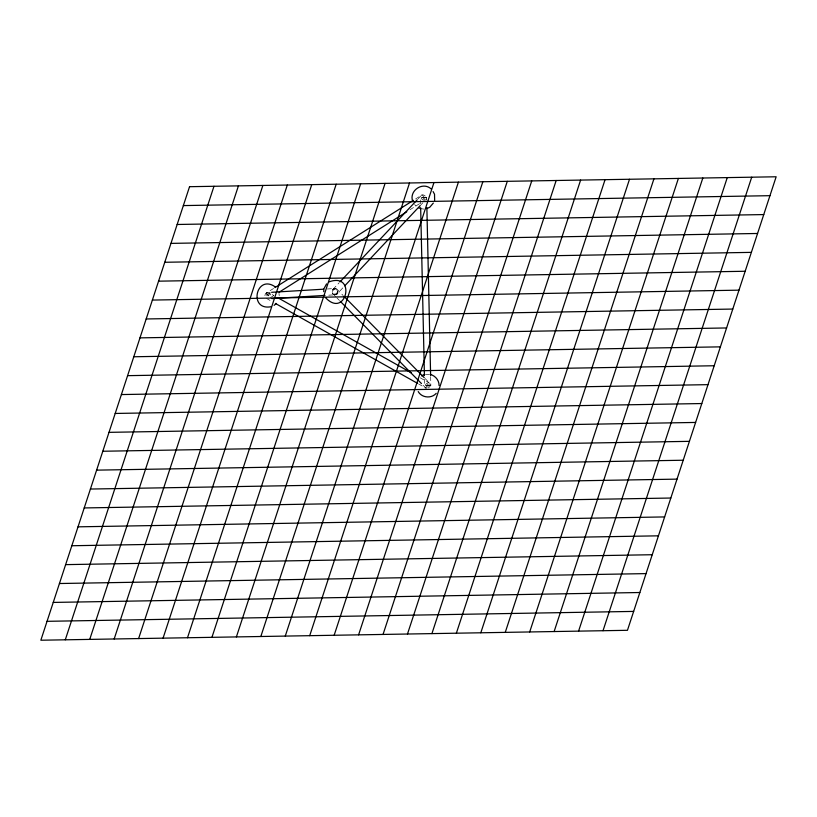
<?xml version="1.0" encoding="UTF-8"?>
<svg xmlns="http://www.w3.org/2000/svg" width="817" height="817" viewBox="0 0 817 817"><rect width="100%" height="100%" fill="white"/><g stroke="black" fill="none" stroke-linecap="round" stroke-linejoin="round"><path stroke-width="0.61" stroke-dasharray="4.08 3.06" d="M333.101 289.228L339.178 282.764M418.13 198.817L421.603 195.13M336.982 294.089A3.145 2.288 43.2 0 0 335.787 289.392A3.145 2.288 43.2 0 0 332.356 291.495A3.145 2.288 43.2 0 0 336.982 294.089L343.058 287.635M421.143 204.607L422.879 202.769M266.965 295.397A3.145 0.654 57.8 0 1 266.373 293.007L273.889 288.268M415.598 198.96L422.032 194.895M270.458 297.664L273.675 295.631M410.011 209.703L420.755 202.943M425.453 374.39L429.333 374.319M420.581 203.995L420.438 197.643L423.043 197.53M426.699 200.032L426.637 197.489L424.033 197.602M424.503 379.292L424.646 385.644L427.25 385.532M430.651 376.606L430.845 385.491L428.241 385.604M264.943 295.723A3.145 2.931 86.6 0 1 267.813 292.537L270.345 292.384M327.372 288.973L334.97 288.513M328.771 295.172L335.113 294.794A3.145 2.931 86.6 0 0 337.544 290.045A3.145 2.931 86.6 0 0 332.468 290.127A3.145 2.931 86.6 0 0 335.113 294.794M426.637 197.489L420.438 197.643M430.845 385.491L424.646 385.644M421.96 208.815L423.798 209.081M266.975 295.897A3.145 0.694 -60.6 0 1 269.263 292.925L273.705 295.417M420.244 377.822L429.129 382.826M266.495 298.419L272.051 301.544M418.59 383.949L426.362 388.32M336.87 289.157L343.109 295.478M425.116 378.547L429.579 383.061M333.213 294.161L335.889 296.877M336.778 297.776L339.453 300.482M423.237 385.369L425.912 388.075A3.145 2.237 -44.6 0 1 426.464 383.714A3.145 2.237 -44.6 0 1 430.457 384.337A3.145 2.237 -44.6 0 1 427.179 388.269M414.648 204.434L415.914 206.17M278.975 293.426L279.21 295.631M424.227 200.277A3.145 2.288 43.2 0 1 420.786 196.478A3.145 2.288 43.2 0 1 424.738 195.59A3.145 2.288 43.2 0 1 425.483 200.002M425.044 200.236A3.145 0.654 57.8 0 1 422.164 196.397A3.145 0.654 57.8 0 1 422.981 195.702A3.145 0.654 57.8 0 1 425.3 200.012M266.373 293.007A3.145 0.654 57.8 0 1 268.803 295.948M267.813 292.537A3.145 2.931 86.6 0 1 270.815 295.621M426.096 388.065A3.145 0.694 -60.6 0 1 427.934 383.98A3.145 0.694 -60.6 0 1 429.333 383.633A3.145 0.694 -60.6 0 1 427.005 387.84M269.263 292.925A3.145 0.694 -60.6 0 1 268.793 295.448M334.47 294.355A3.145 2.237 -44.6 0 0 337.635 290.015A3.145 2.237 -44.6 0 0 333.009 290.597A3.145 2.237 -44.6 0 0 334.47 294.355"/><path stroke-width="1.23" d="M323.716 291.7L323.92 288.779L326.565 283.897M434.654 200.451L434.521 194.221L433.071 191.556M65.289 639.803L213.983 186.276M89.737 639.394L238.421 185.868M114.176 638.976L262.87 185.449M138.614 638.567L287.308 185.04M163.063 638.159L311.747 184.622M187.501 637.74L336.195 184.213M211.94 637.331L360.634 183.805M236.389 636.913L385.083 183.386M260.827 636.504L409.521 182.977M285.266 636.086L433.96 182.559M309.714 635.677L458.408 182.15M334.153 635.269L482.847 181.731M358.592 634.85L507.286 181.323M383.04 634.441L531.734 180.914M407.479 634.023L556.173 180.496M431.917 633.614L580.611 180.087M456.366 633.195L605.06 179.669M480.805 632.787L629.498 179.26M505.253 632.378L653.937 178.841M529.692 631.96L678.386 178.433M554.13 631.551L702.824 178.024M578.579 631.133L727.263 177.606M603.017 630.724L751.711 177.197M433.327 203.076L429.742 207.263L426.852 208.58M340.046 281.845L417.262 199.746M344.794 285.787L420.275 205.537M274.083 305.374L276.35 303.434M436.217 393.334C431.499 398.829 421.715 397.91 418.212 391.578M274.961 287.594L413.453 200.308M279.046 292.251L406.795 211.736M328.842 281.957C356.906 271.479 346.296 319.529 325.513 297.664M421.541 375.871L424.432 374.554M271.193 306.692C248.011 311.216 256.099 273.021 275.503 287.073M271.612 292.302L323.563 289.198M271.755 298.583L324.972 295.407M183.345 205.588L769.951 195.682M177.146 224.481L763.762 214.575M170.957 243.384L757.563 233.478M164.758 262.277L751.364 252.371M158.559 281.171L745.175 271.264M152.37 300.074L738.976 290.168M146.172 318.967L732.778 309.061M139.983 337.87L726.589 327.954M133.784 356.763L720.39 346.857M127.585 375.657L714.191 365.75M121.396 394.56L708.002 384.654M115.197 413.453L701.803 403.547M108.998 432.346L695.604 422.44M102.809 451.25L689.415 441.343M96.61 470.143L683.216 460.237M90.411 489.046L677.017 479.13M84.222 507.939L670.828 498.033M78.023 526.832L664.629 516.926M71.825 545.736L658.441 535.829M65.636 564.629L652.242 554.723M59.437 583.522L646.043 573.616M53.238 602.425L639.854 592.519M47.049 621.318L633.655 611.412M418.59 207.773L421.031 208.682M430.253 374.452C435.267 375.616 439.158 380.365 439.076 385.522M278.148 297.919L411.37 372.828M275.38 303.413L417.477 383.326M431.162 188.962C422.951 181.323 409.143 190.351 412.565 200.921M343.998 296.377L424.227 377.648M340.342 301.391L421.46 383.561M426.872 207.651L430.62 375.33M420.663 207.804L424.421 375.483M189.544 186.695L40.85 640.222L627.456 630.305L776.15 176.778L189.544 186.695"/></g></svg>
